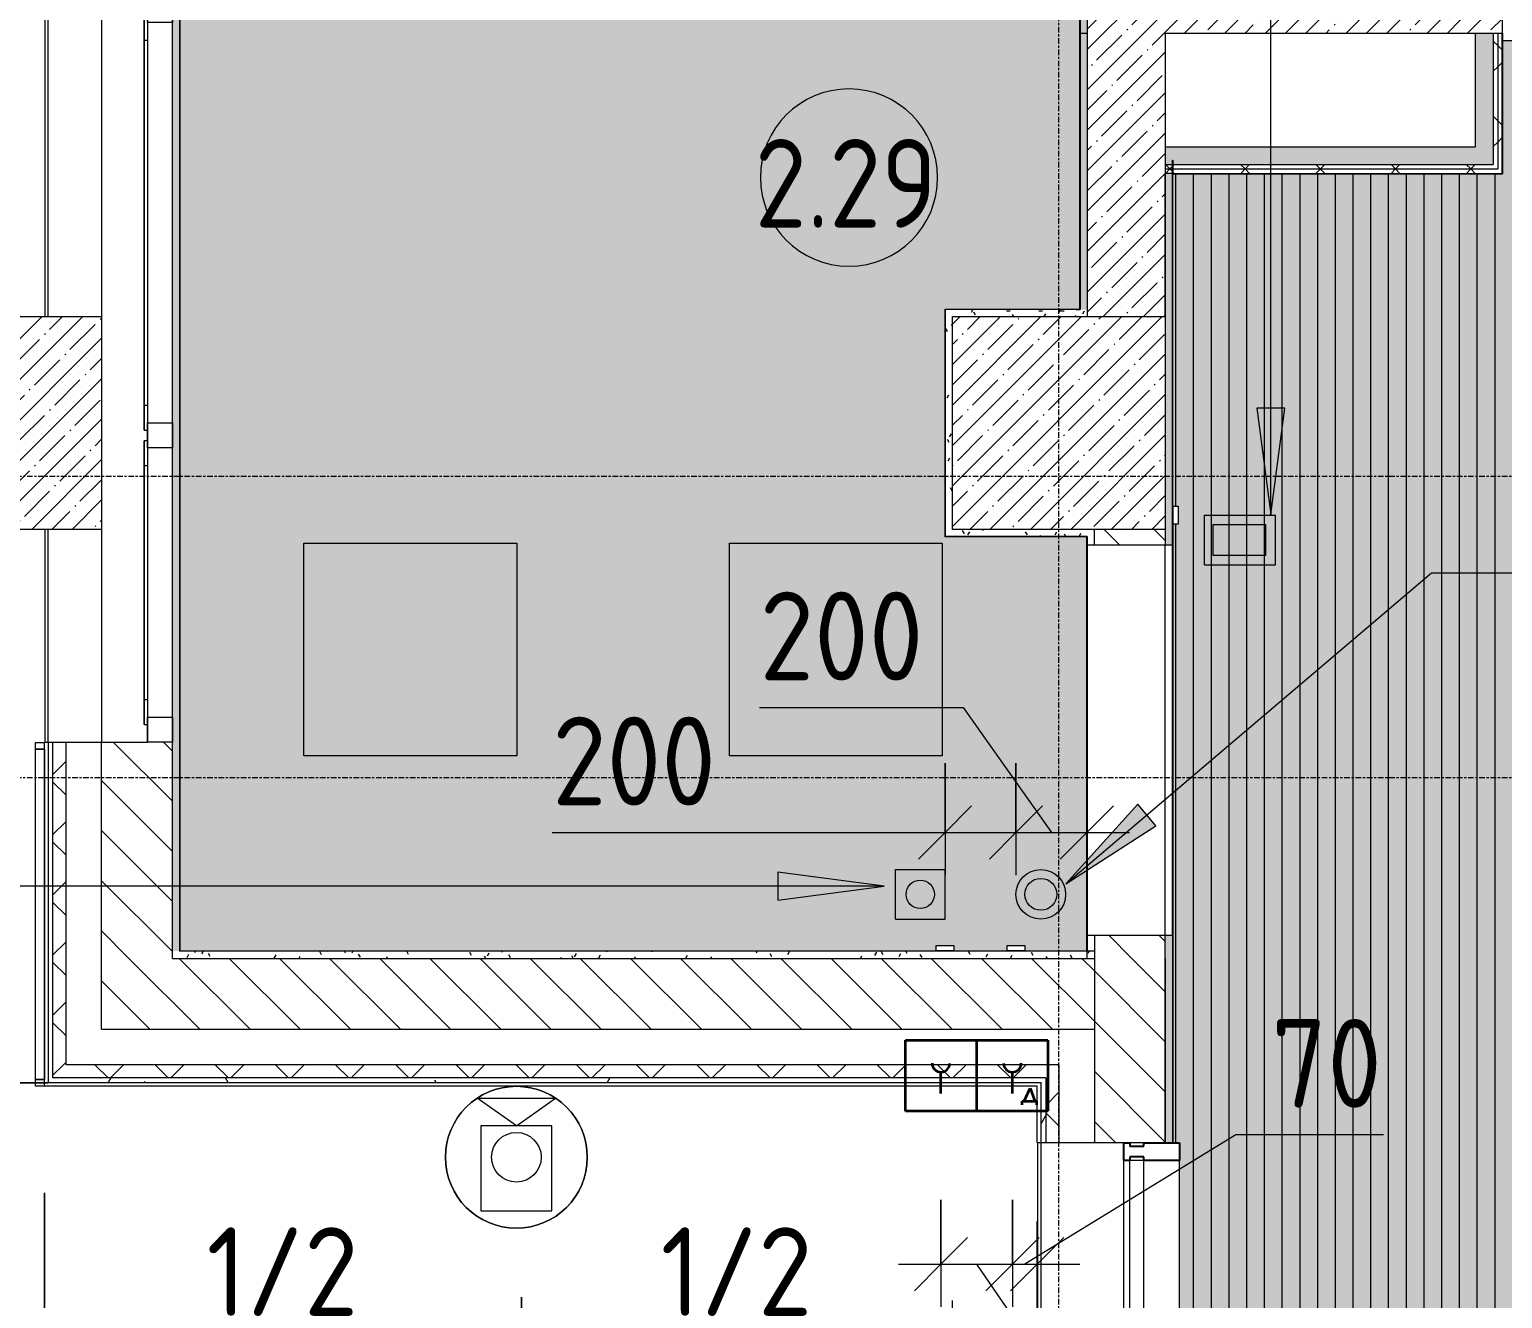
# Model space of a CAD drawing. Header units: millimetres. Extents: x -3917 to 185442, y -8553 to 29000.
# Drawn here: x 30407 to 34561, y 19830 to 23410 of the extents above; entities that cross this region are included whole.
import ezdxf

# ---------------------------------------------------------------- set-up
doc = ezdxf.new("R2010")
doc.units = ezdxf.units.MM
doc.linetypes.add('Осевая', pattern=[31.75, 6.35, -4.7625, 15.875, -4.7625])
for name, color, linetype, lineweight in [('A-ANNO-DIMS', 7, 'Continuous', 9), ('A-ANNO-DIMS-100', 7, 'Continuous', 9), ('A-AREA-IDEN', 7, 'Continuous', 9), ('A-CLNG-PATT', 7, 'Continuous', 9), ('A-DETL-2', 7, 'Continuous', 35), ('A-GLAZ', 7, 'Continuous', 9), ('A-GLAZ-1', 7, 'Continuous', 13), ('A-GLAZ-CWMG', 7, 'Continuous', 9), ('A-GLAZ-CWMG-1', 7, 'Continuous', 25), ('A-WALL', 7, 'Continuous', 9), ('I-WALL', 7, 'Continuous', 9), ('S-COLS', 7, 'Continuous', 9), ('Оси-2', 7, 'Осевая', 9)]:
    doc.layers.add(name, color=color, linetype=linetype, lineweight=lineweight)
for name, color, linetype, lineweight, true_color in [('A-ANNO-NOTE', 1, 'Continuous', 9, 0xff0000), ('A-CLNG-1', 7, 'Continuous', 9, 0xeaeaea), ('A-WALL-1', 7, 'Continuous', 9, 0x3c3c3c), ('A-WALL-FNSH-1', 7, 'Continuous', 9, 0x3c3c3c), ('E-LITE-EQPM-1', 7, 'Continuous', 9, 0xff8080), ('G-ANNO-TEXT-1', 7, 'Continuous', 9, 0x3c3c3c), ('I-WALL-1', 7, 'Continuous', 9, 0x535353), ('Q-SPCQ-1', 7, 'Continuous', 9, 0x008040), ('S-COLS-1', 9, 'Continuous', 9, 0x808080), ('S-COLS-2', 7, 'Continuous', 9, 0x3c3c3c)]:
    doc.layers.add(name, color=color, linetype=linetype, lineweight=lineweight, true_color=true_color)
doc.layers.add('A-CLNG-PATT-1', color=7, linetype='Continuous', lineweight=9, transparency=1)
doc.styles.add('GOST Common', font='GOST_Common.ttf', dxfattribs={"width": 0.9, "height": 250})
doc.styles.add('ISOCPEUR', font='isocpeur.ttf', dxfattribs={"width": 0.9, "height": 250})
doc.styles.add('ISOCPEUR_1', font='isocpeur.ttf', dxfattribs={"width": 0.9, "height": 200})
doc.dimstyles.new('ISO-2_0_0_9К_Средний_округл2', dxfattribs={"dimscale": 304.8, "dimtxt": 199.196235, "dimasz": 0.492126, "dimexe": 0.393701, "dimexo": 0, "dimgap": 0, "dimtad": 1, "dimdec": 0, "dimrnd": 10, "dimzin": 0, "dimdsep": 46, "dimtxsty": 'ISOCPEUR_1', "dimblk1": 'OBLIQUE', "dimblk2": 'OBLIQUE', "dimsah": 1, "dimcen": 0.09, "dimdle": 0.393701, "dimazin": 0, "dimtfac": 1, "dimtdec": 4, "dimtix": 1, "dimtmove": 1, "dimatfit": 3, "dimfxl": 1, "dimtvp": 1, "dimtolj": 1, "dimtzin": 0, "dimarcsym": 2})
doc.dimstyles.new('ISO-2_5_0_9К_БОЛЬШОЙ', dxfattribs={"dimscale": 304.8, "dimtxt": 248.995294, "dimasz": 0.492126, "dimexe": 0.393701, "dimexo": 0.984252, "dimgap": 0, "dimtad": 1, "dimdec": 0, "dimrnd": 10, "dimzin": 0, "dimdsep": 46, "dimtxsty": 'ISOCPEUR', "dimblk1": 'OBLIQUE', "dimblk2": 'OBLIQUE', "dimsah": 1, "dimcen": 0.09, "dimdle": 0.393701, "dimazin": 0, "dimtfac": 1, "dimtdec": 4, "dimtix": 1, "dimtmove": 0, "dimatfit": 3, "dimfxl": 1, "dimtvp": 1, "dimtolj": 1, "dimtzin": 0, "dimarcsym": 2})
doc.dimstyles.new('ISO-2_5_0_9К_БОЛЬШОЙ_1', dxfattribs={"dimscale": 304.8, "dimtxt": 248.995294, "dimasz": 0.492126, "dimexe": 0.393701, "dimexo": 0.984252, "dimgap": 0, "dimtad": 1, "dimdec": 0, "dimrnd": 10, "dimzin": 0, "dimdsep": 46, "dimtxsty": 'ISOCPEUR', "dimblk1": 'OBLIQUE', "dimblk2": 'OBLIQUE', "dimsah": 1, "dimcen": 0.09, "dimdle": 0.393701, "dimazin": 0, "dimtfac": 1, "dimtdec": 4, "dimtix": 1, "dimtmove": 1, "dimatfit": 3, "dimfxl": 1, "dimtvp": 1, "dimtolj": 1, "dimtzin": 0, "dimarcsym": 2})
pattern_1 = [(135, (0, 0), (-70.71068, -70.71068), [])]
pattern_2 = [(45, (0, 0), (-57.02463, 57.02463), []), (45, (57.025, 0), (-57.02463, 57.02463), [100.806, -20.161, 3.353, -16.808])]
pattern_3 = [(0, (0, 0), (121.92, 30.48), [10.058, -81.382, 10.058, -81.382, -487.68]), (0, (0, 0), (121.92, 30.48), [-182.88, 10.058, -172.822, 10.058, -81.382, -213.36]), (0, (0, 0), (121.92, 30.48), [-457.2, 10.058, -50.902, 10.058, -142.342]), (120, (45.72, 15.24), (-87.356454, 90.345817), [10.058, -81.382, 10.058, -81.382, -487.68]), (120, (45.72, 15.24), (-87.356454, 90.345817), [-182.88, 10.058, -172.822, 10.058, -81.382, -213.36]), (120, (45.72, 15.24), (-87.356454, 90.345817), [-457.2, 10.058, -50.902, 10.058, -142.342]), (240, (60.96, 76.2), (-34.563546, -120.825817), [10.058, -81.382, 10.058, -81.382, -487.68]), (240, (60.96, 76.2), (-34.563546, -120.825817), [-182.88, 10.058, -172.822, 10.058, -81.382, -213.36]), (240, (60.96, 76.2), (-34.563546, -120.825817), [-457.2, 10.058, -50.902, 10.058, -142.342])]
pattern_4 = [(0, (0, 0), (406.4, 101.6), [33.528, -271.272, 33.528, -271.272, -1625.6]), (0, (0, 0), (406.4, 101.6), [-609.6, 33.528, -576.072, 33.528, -271.272, -711.2]), (0, (0, 0), (406.4, 101.6), [-1524, 33.528, -169.672, 33.528, -474.472]), (120, (152.4, 50.8), (-291.18818, 301.15272), [33.528, -271.272, 33.528, -271.272, -1625.6]), (120, (152.4, 50.8), (-291.18818, 301.15272), [-609.6, 33.528, -576.072, 33.528, -271.272, -711.2]), (120, (152.4, 50.8), (-291.18818, 301.15272), [-1524, 33.528, -169.672, 33.528, -474.472]), (240, (203.2, 254), (-115.21182, -402.75272), [33.528, -271.272, 33.528, -271.272, -1625.6]), (240, (203.2, 254), (-115.21182, -402.75272), [-609.6, 33.528, -576.072, 33.528, -271.272, -711.2]), (240, (203.2, 254), (-115.21182, -402.75272), [-1524, 33.528, -169.672, 33.528, -474.472])]
pattern_5 = [(135, (0, 0), (-84.8528, -84.8528), []), (225, (0, 0), (84.8528, -84.8528), [])]
pattern_6 = [(45, (0, 0), (-106.066, 106.066), []), (135, (0, 0), (-106.066, -106.066), [])]

# ---------------------------------------------------------------- blocks, each defined once
blk = doc.blocks.new('120_Окно_СКБ_2Ст - 120_Окно_СКБ_2Ст 2100х1800 _мал створка справа_-24235684-Сводный план потолков 2 этажа в осях 1-12')
at = {"layer": 'A-GLAZ'}
for p, q in [((1050, 100), (-1050, 100)), ((-1050, 30), (1050, 30))]:
    blk.add_line(p, q, dxfattribs=at)
at = {"layer": 'A-GLAZ-1'}
for p, q in [((-1050, 30), (-1050, 100)), ((-1050, 100), (-980, 100)), ((-980, 100), (-980, 30)), ((150, 30), (150, 100)), ((150, 100), (220, 100)), ((220, 100), (220, 30)), ((980, 30), (980, 100)), ((980, 100), (1050, 100)), ((1050, 100), (1050, 30)), ((-980, 30), (-1050, 30)), ((-1000, 30), (-1000, 20)), ((-1000, 20), (170, 20)), ((170, 20), (-1000, 20)), ((-930, 20), (-930, 30)), ((100, 20), (100, 30)), ((220, 30), (150, 30)), ((170, 20), (170, 30)), ((200, 30), (200, 20)), ((200, 20), (1000, 20)), ((1000, 20), (200, 20)), ((270, 20), (270, 30)), ((930, 20), (930, 30)), ((1050, 30), (980, 30)), ((1000, 20), (1000, 30))]:
    blk.add_line(p, q, dxfattribs=at)
blk = doc.blocks.new('BSC_Колонна _Прямоугольная - 600х600-V35-Сводный план потолков 2 этажа в осях 1-12')
at = {"layer": 'S-COLS-1'}
h = blk.add_hatch(dxfattribs=at)
h.set_pattern_fill('FP_44', color=256, style=0, pattern_type=2)
h.set_pattern_definition([(45, (-33310, -22300), (-57.02463, 57.02463), []), (45, (-33252.975, -22300), (-57.02463, 57.02463), [100.806, -20.161, 3.353, -16.808])])
h.paths.add_polyline_path([(-300, -300), (300, -300), (300, 300), (-300, 300)])
at = {"layer": 'S-COLS-2'}
for p, q in [((-300, 300), (300, 300)), ((-300, -300), (-300, 300)), ((300, 300), (300, -300)), ((300, -300), (-300, -300))]:
    blk.add_line(p, q, dxfattribs=at)
blk = doc.blocks.new('Видеокамера - Желтый-33019066-Сводный план потолков 2 этажа в осях 1-12')
at = {"layer": 'Q-SPCQ-1'}
for p, q in [((89, 100), (-151, 100)), ((-151, 100), (-151, -100)), ((89, 0), (166.6, 110.7)), ((89, -100), (89, 100)), ((166.6, 110.7), (166.6, -110.7)), ((89, 0), (166.6, -110.7)), ((-151, -100), (89, -100))]:
    blk.add_line(p, q, dxfattribs=at)
for radius in [200, 70]:
    blk.add_circle((0, 0), radius, dxfattribs=at)
for start, end in [(0, 180), (180, 360)]:
    blk.add_arc((0, 0), 200, start, end, dxfattribs=at)
blk = doc.blocks.new('_Считыватель карт - Тип 1-29705581-Сводный план потолков 2 этажа в осях 1-12')
at = {"layer": 'Q-SPCQ-1'}
for p, q in [((100, -15.5), (100, -0.5)), ((100, -0.5), (150, -0.5)), ((150, -15.5), (100, -15.5)), ((150, -0.5), (150, -15.5)), ((-15, -90), (125, -90)), ((-15, -90), (-15, -290)), ((97.6, -113.4), (12.6, -113.4)), ((12.6, -113.4), (12.6, -263.4)), ((97.6, -263.4), (97.6, -113.4)), ((125, -90), (125, -290)), ((-15, -290), (125, -290)), ((12.6, -263.4), (97.6, -263.4))]:
    blk.add_line(p, q, dxfattribs=at)
blk = doc.blocks.new('Кнопка аварийной разблокировки двери - Тип 1-29506767-Сводный план потолков 2 этажа в осях 1-12')
at = {"layer": 'Q-SPCQ-1'}
for p, q in [((-15, 230), (125, 230)), ((-15, 90), (-15, 230)), ((125, 90), (125, 230)), ((-15, 90), (125, 90)), ((100, 15.5), (150, 15.5)), ((100, 0.5), (100, 15.5)), ((150, 0.5), (100, 0.5)), ((150, 15.5), (150, 0.5))]:
    blk.add_line(p, q, dxfattribs=at)
blk.add_circle((55, 160), 40, dxfattribs=at)
blk = doc.blocks.new('Кнопка выхода - Кнопка выхода-29705805-Сводный план потолков 2 этажа в осях 1-12')
at = {"layer": 'Q-SPCQ-1'}
for p, q in [((100, 15.5), (150, 15.5)), ((100, 0.5), (100, 15.5)), ((150, 0.5), (100, 0.5)), ((150, 15.5), (150, 0.5))]:
    blk.add_line(p, q, dxfattribs=at)
for radius in [70, 45]:
    blk.add_circle((195, 160), radius, dxfattribs=at)
blk = doc.blocks.new('Прямоугольный импост - Импост структурный с накладкой - 160мм Темный-32479175-Сводный план потолков 2 этажа в осях 1-12')
at = {"layer": 'A-GLAZ-CWMG-1'}
for p, q in [((0, 140), (-50, 140)), ((-50, 140), (-50, 40)), ((0, 40), (0, 140)), ((-50, 40), (-40, 40)), ((-40, 0), (-50, 0)), ((-50, 0), (-50, -17)), ((-40, 40), (-40, 0)), ((-10, 0), (-10, 40)), ((-10, 40), (0, 40)), ((0, 0), (-10, 0)), ((0, -17), (0, 0)), ((-50, -17), (0, -17))]:
    blk.add_line(p, q, dxfattribs=at)
blk = doc.blocks.new('Прямоугольный импост - Импост структурный с накладкой - 160мм Темный-32481802-Сводный план потолков 2 этажа в осях 1-12')
at = {"layer": 'A-GLAZ-CWMG'}
for p, q in [((31350, 13897), (32650, 13897)), ((31350, 13880), (31350, 13840)), ((31350, 13880), (32650, 13880)), ((32650, 13840), (32650, 13880)), ((31350, 13840), (32650, 13840)), ((31350, 13740), (32650, 13740))]:
    blk.add_line(p, q, dxfattribs=at)
blk = doc.blocks.new('Downlight - Strip - Лента_подстветка _в вестибюль l_970_-33406869-Сводный план потолков 2 этажа в осях 1-12')
at = {"layer": 'E-LITE-EQPM-1'}
for p, q in [((-485, -231.3), (-485, -205.9)), ((-485, -205.9), (-465.9, -205.9)), ((-465.9, -231.3), (-465.9, -205.9)), ((-465.9, -205.9), (466, -205.9)), ((-465.9, -205.9), (-465.9, -231.3)), ((-465.9, -231.3), (-465.9, -205.9)), ((-465.9, -205.9), (-465.9, -231.3)), ((-465.9, -205.9), (466, -205.9)), ((-465.9, -205.9), (466, -205.9)), ((466, -205.9), (466, -231.3)), ((466, -231.3), (466, -205.9)), ((466, -205.9), (485, -205.9)), ((466, -231.3), (466, -205.9)), ((466, -205.9), (466, -231.3)), ((485, -205.9), (485, -231.3)), ((466, -231.3), (-465.9, -231.3))]:
    blk.add_line(p, q, dxfattribs=at)
blk = doc.blocks.new('BSC_Колонна _Прямоугольная - 600х600-V84-Сводный план потолков 2 этажа в осях 1-12')
at = {"layer": 'S-COLS-1'}
h = blk.add_hatch(dxfattribs=at)
h.set_pattern_fill('FP_95', color=256, style=0, pattern_type=2)
h.set_pattern_definition([(45, (-30310, -22300), (-57.02463, 57.02463), []), (45, (-30252.975, -22300), (-57.02463, 57.02463), [100.806, -20.161, 3.353, -16.808])])
h.paths.add_polyline_path([(-300, -300), (300, -300), (300, 300), (-300, 300)])
at = {"layer": 'S-COLS-2'}
for p, q in [((-300, 300), (300, 300)), ((-300, -300), (-300, 300)), ((300, 300), (300, -300)), ((300, -300), (-300, -300))]:
    blk.add_line(p, q, dxfattribs=at)
blk = doc.blocks.new('DIMBLOCK30-Сводный план потолков 2 этажа в осях 1-12')
at = {"layer": 'A-ANNO-DIMS-100'}
for p, q in [((30449, 20129), (30449, 19584.7)), ((30449, 19704.7), (30449, 20129)), ((31794.5, 19833.9), (31794.5, 19584.7)), ((31794.5, 19704.7), (31794.5, 19833.9)), ((30329, 19704.7), (31794.5, 19704.7))]:
    blk.add_line(p, q, dxfattribs=at)
at = {"layer": 'A-ANNO-DIMS-100', "lineweight": 20}
for p, q in [((30449, 19704.7), (30524, 19779.7)), ((31794.5, 19704.7), (31869.5, 19779.7)), ((30449, 19704.7), (30374, 19629.7)), ((31794.5, 19704.7), (31719.5, 19629.7))]:
    blk.add_line(p, q, dxfattribs=at)
at = {"layer": 'A-ANNO-DIMS-100', "color": 0, "insert": (30906.3, 20031.3), "char_height": 250, "width": 517.144, "attachment_point": 1, "line_spacing_factor": 1.149209, "style": 'ISOCPEUR'}
blk.add_mtext('1/2', dxfattribs=at)
blk = doc.blocks.new('_Oblique')
at = {"color": 0, "linetype": 'ByBlock', "lineweight": -2}
blk.add_line((-0.5, -0.5), (0.5, 0.5), dxfattribs=at)
blk = doc.blocks.new('DIMBLOCK31-Сводный план потолков 2 этажа в осях 1-12')
at = {"layer": 'A-ANNO-DIMS-100'}
for p, q in [((31794.5, 19833.9), (31794.5, 19584.7)), ((31794.5, 19704.7), (31794.5, 19833.9)), ((33010, 18750), (33010, 19824.7)), ((31794.5, 19704.7), (33130, 19704.7)), ((33010, 19704.7), (33010, 18750))]:
    blk.add_line(p, q, dxfattribs=at)
at = {"layer": 'A-ANNO-DIMS-100', "lineweight": 20}
for p, q in [((31794.5, 19704.7), (31869.5, 19779.7)), ((33010, 19704.7), (33085, 19779.7)), ((31794.5, 19704.7), (31719.5, 19629.7)), ((33010, 19704.7), (32935, 19629.7))]:
    blk.add_line(p, q, dxfattribs=at)
at = {"layer": 'A-ANNO-DIMS-100', "color": 0, "insert": (32186.8, 20031.3), "char_height": 250, "width": 517.144, "attachment_point": 1, "line_spacing_factor": 1.149209, "style": 'ISOCPEUR'}
blk.add_mtext('1/2', dxfattribs=at)
blk = doc.blocks.new('Марка_Помещения - Номер-25198446-Сводный план потолков 2 этажа в осях 1-12')
at = {"layer": 'A-AREA-IDEN'}
for start, end in [(360, 180), (180, 360)]:
    blk.add_arc((0, 0), 2.5, start, end, dxfattribs=at)
blk = doc.blocks.new('DIMBLOCK32-Сводный план потолков 2 этажа в осях 1-12')
at = {"layer": 'A-ANNO-DIMS-100'}
for p, q in [((32989, 21340.5), (32989, 21024.8)), ((32989, 21144.8), (32989, 21340.5)), ((33189, 21340.5), (33189, 21024.8)), ((33189, 21144.8), (33189, 21340.5)), ((31880.8, 21144.8), (32454.9, 21144.8)), ((32454.9, 21144.8), (33089, 21144.8)), ((32869, 21144.8), (33189, 21144.8))]:
    blk.add_line(p, q, dxfattribs=at)
at = {"layer": 'A-ANNO-DIMS-100', "lineweight": 20}
for p, q in [((32989, 21144.8), (33064, 21219.8)), ((33189, 21144.8), (33264, 21219.8)), ((32989, 21144.8), (32914, 21069.8)), ((33189, 21144.8), (33114, 21069.8))]:
    blk.add_line(p, q, dxfattribs=at)
at = {"layer": 'A-ANNO-DIMS-100', "color": 0, "insert": (31880.8, 21471.4), "char_height": 250, "width": 568.858, "attachment_point": 1, "line_spacing_factor": 1.149209, "style": 'ISOCPEUR'}
blk.add_mtext('200', dxfattribs=at)
blk = doc.blocks.new('DIMBLOCK33-Сводный план потолков 2 этажа в осях 1-12')
at = {"layer": 'A-ANNO-DIMS-100'}
for p, q in [((32466, 21497.4), (33040, 21497.4)), ((33040, 21497.4), (33289, 21144.8)), ((33189, 21340.5), (33189, 21024.8)), ((33189, 21144.8), (33189, 21340.5)), ((33389, 20950.8), (33389, 21264.8)), ((33189, 21144.8), (33509, 21144.8)), ((33389, 21144.8), (33389, 20950.8))]:
    blk.add_line(p, q, dxfattribs=at)
at = {"layer": 'A-ANNO-DIMS-100', "lineweight": 20}
for p, q in [((33189, 21144.8), (33264, 21219.8)), ((33389, 21144.8), (33464, 21219.8)), ((33189, 21144.8), (33114, 21069.8)), ((33389, 21144.8), (33314, 21069.8))]:
    blk.add_line(p, q, dxfattribs=at)
at = {"layer": 'A-ANNO-DIMS-100', "color": 0, "insert": (32466, 21824), "char_height": 250, "width": 568.858, "attachment_point": 1, "line_spacing_factor": 1.149209, "style": 'ISOCPEUR'}
blk.add_mtext('200', dxfattribs=at)
blk = doc.blocks.new('DIMBLOCK67-Сводный план потолков 2 этажа в осях 1-12')
at = {"layer": 'A-ANNO-DIMS-100'}
for p, q in [((32977.4, 20109), (32977.4, 19807.5)), ((32977.4, 19927.5), (32977.4, 20109)), ((33179, 20109), (33179, 19807.5)), ((33179, 19927.5), (33179, 20109)), ((32857.4, 19927.5), (33179, 19927.5)), ((33704, 19018.6), (33078.2, 19927.5)), ((34278.1, 19018.6), (33704, 19018.6))]:
    blk.add_line(p, q, dxfattribs=at)
at = {"layer": 'A-ANNO-DIMS-100', "lineweight": 20}
for p, q in [((32977.4, 19927.5), (33052.4, 20002.5)), ((33179, 19927.5), (33254, 20002.5)), ((32977.4, 19927.5), (32902.4, 19852.5)), ((33179, 19927.5), (33104, 19852.5))]:
    blk.add_line(p, q, dxfattribs=at)
at = {"layer": 'A-ANNO-DIMS-100', "color": 0, "insert": (33804, 19345.2), "char_height": 250, "width": 568.858, "attachment_point": 1, "line_spacing_factor": 1.149209, "style": 'ISOCPEUR'}
blk.add_mtext('200', dxfattribs=at)
blk = doc.blocks.new('DIMBLOCK68-Сводный план потолков 2 этажа в осях 1-12')
at = {"layer": 'A-ANNO-DIMS-100'}
for p, q in [((33809.3, 20292.3), (33214, 19927.5)), ((34225.3, 20292.3), (33809.3, 20292.3)), ((33179, 20109), (33179, 19807.5)), ((33179, 19927.5), (33179, 20109)), ((33249, 19733.6), (33249, 20047.5)), ((33179, 19927.5), (33369, 19927.5)), ((33249, 19927.5), (33249, 19733.6))]:
    blk.add_line(p, q, dxfattribs=at)
at = {"layer": 'A-ANNO-DIMS-100', "lineweight": 20}
for p, q in [((33179, 19927.5), (33254, 20002.5)), ((33249, 19927.5), (33324, 20002.5)), ((33179, 19927.5), (33104, 19852.5)), ((33249, 19927.5), (33174, 19852.5))]:
    blk.add_line(p, q, dxfattribs=at)
at = {"layer": 'A-ANNO-DIMS-100', "color": 0, "insert": (33909.3, 20618.9), "char_height": 250, "width": 379.239, "attachment_point": 1, "line_spacing_factor": 1.149209, "style": 'ISOCPEUR'}
blk.add_mtext('70', dxfattribs=at)
blk = doc.blocks.new('DIMBLOCK77-Сводный план потолков 2 этажа в осях 1-12')
at = {"layer": 'A-ANNO-DIMS-100'}
for p, q in [((29516.3, 20959), (29516.3, 20319)), ((29990, 20839), (29396.3, 20839)), ((29516.3, 20839), (29990, 20839)), ((29516.3, 20355.3), (29516.3, 20639)), ((30460, 20439), (29396.3, 20439)), ((29516.3, 20439), (30460, 20439)), ((29516.3, 19856.9), (29516.3, 20355.3))]:
    blk.add_line(p, q, dxfattribs=at)
at = {"layer": 'A-ANNO-DIMS-100', "lineweight": 20}
for p, q in [((29516.3, 20839), (29441.3, 20914)), ((29516.3, 20839), (29591.3, 20764)), ((29516.3, 20439), (29441.3, 20514)), ((29516.3, 20439), (29591.3, 20364))]:
    blk.add_line(p, q, dxfattribs=at)
at = {"layer": 'A-ANNO-DIMS-100', "color": 0, "insert": (29255.1, 19856.9), "char_height": 200, "width": 478.071, "attachment_point": 1, "rotation": 90, "line_spacing_factor": 1.149209, "style": 'ISOCPEUR_1'}
blk.add_mtext('400', dxfattribs=at)

msp = doc.modelspace()

# ---------------------------------------------------------------- hatches: boundary and pattern name
at = {"layer": 'A-CLNG-PATT'}
h = msp.add_hatch(dxfattribs=at)
h.set_pattern_fill('FP_87', color=256, style=0, pattern_type=2)
h.set_pattern_definition([(90, (35940, 19289.5), (50, -3e-15), [])])
h.paths.add_polyline_path([(38249, 15200), (38249, 23004), (37640, 23004), (37640, 23379), (34561, 23379), (34561, 23003), (33631, 23003), (33631, 22065), (33646, 22065), (33646, 22015), (33631, 22015), (33631, 20270), (33650, 20270), (33650, 18870), (33631, 18870), (33631, 17871), (34231, 17871), (34231, 15200), (36134.3, 15200)])
at = {"layer": 'A-CLNG-PATT-1'}
for points in [[(33078, 20811), (33164, 20811), (33164, 20826), (33214, 20826), (33214, 20811), (33389, 20811), (33389, 21979), (32989, 21979), (32989, 22621), (33369, 22621), (33369, 26479), (32989, 26479), (32989, 26859), (30831, 26859), (30831, 20811), (32964, 20811), (32964, 20826), (33014, 20826), (33014, 20811)], [(38249, 15200), (38249, 22999.5), (37640, 22999.5), (37640, 23379), (34561, 23379), (34560, 23004), (33631, 23003.4), (33631, 22065), (33646, 22065), (33646, 22015), (33631, 22015), (33631, 20270), (33650, 20270), (33650, 18870), (33631, 18870), (33631, 17871), (34231, 17871), (34231, 15200), (36134.3, 15200)]]:
    msp.add_hatch(color=256, dxfattribs=at).paths.add_polyline_path(points)
at = {"layer": 'G-ANNO-TEXT-1'}
for points in [[(33907.9, 22042.1), (33947.4, 22342.1), (33868.4, 22342.1)], [(33329.2, 20999.9), (33583.3, 21164.2), (33532.2, 21224.4)], [(32817, 20993.4), (32517, 21032.9), (32517, 20953.9)]]:
    msp.add_hatch(color=256, dxfattribs=at).paths.add_polyline_path(points)
at = {"layer": 'I-WALL'}
h = msp.add_hatch(dxfattribs=at)
h.set_pattern_fill('FP_11', color=256, style=0, pattern_type=2)
h.set_pattern_definition(pattern_1)
h.paths.add_polyline_path([(30632.9, 20790), (30810, 20790), (30810, 21400), (30610, 21400), (30610, 20790)])
h.paths.add_polyline_path([(30610, 23500), (30810, 23500), (30810, 26880), (30610, 26880), (30610, 24494.7)])
h = msp.add_hatch(dxfattribs=at)
h.set_pattern_fill('FP_79', color=256, style=0, pattern_type=2)
h.set_pattern_definition(pattern_3)
h.paths.add_polyline_path([(30810, 20810), (30830, 20811), (30830, 26880), (30810, 26880), (30810, 20887.8)])
h = msp.add_hatch(dxfattribs=at)
h.set_pattern_fill('FP_82', color=256, style=0, pattern_type=2)
h.set_pattern_definition(pattern_5)
h.paths.add_polyline_path([(30473, 20490), (30510, 20490), (30510, 21400), (30473, 21400), (30473, 20590)])
h.paths.add_polyline_path([(30473, 23500), (30510, 23500), (30510, 26401), (30473, 26401), (30473, 24494.7)])
h = msp.add_hatch(dxfattribs=at)
h.set_pattern_fill('FP_81', color=256, style=0, pattern_type=2)
h.set_pattern_definition(pattern_4)
h.paths.add_polyline_path([(30473, 20453), (30473, 21400), (30460, 21400), (30460, 20453)])
h.paths.add_polyline_path([(30473, 23500), (30473, 26364), (30460, 26364), (30460, 23500)])
h = msp.add_hatch(dxfattribs=at)
h.set_pattern_fill('FP_79', color=256, style=0, pattern_type=2)
h.set_pattern_definition(pattern_3)
h.paths.add_polyline_path([(33390, 22620), (33390, 25600), (33370, 25600), (33370, 22620)])
h = msp.add_hatch(dxfattribs=at)
h.set_pattern_fill('FP_13', color=256, style=0, pattern_type=2)
h.set_pattern_definition(pattern_2)
h.paths.add_polyline_path([(33390, 22600), (33610, 22600), (33610, 25600), (33390, 25600), (33390, 22620)])
h = msp.add_hatch(dxfattribs=at)
h.set_pattern_fill('FP_13', color=256, style=0, pattern_type=2)
h.set_pattern_definition(pattern_2)
h.paths.add_polyline_path([(38277.7, 23400), (38277.7, 23620), (37660, 23620), (37660, 23400), (37968.1, 23400)])
h.paths.add_polyline_path([(34560, 23400), (34560, 23620), (33610, 23620), (33610, 23400), (33689.3, 23400)])
for points in [[(34535, 23079), (34535, 23400), (34485, 23400), (34485, 23079)], [(34535, 23029), (34535, 23079), (33610, 23079), (33610, 23029), (33689.3, 23029)]]:
    msp.add_hatch(color=256, dxfattribs=at).paths.add_polyline_path(points)
h = msp.add_hatch(dxfattribs=at)
h.set_pattern_fill('FP_80', color=256, style=0, pattern_type=2)
h.set_pattern_definition(pattern_6)
h.paths.add_polyline_path([(34535, 23029), (34547.5, 23029), (34547.5, 23400), (34535, 23400), (34535, 23079)])
h = msp.add_hatch(dxfattribs=at)
h.set_pattern_fill('FP_80', color=256, style=0, pattern_type=2)
h.set_pattern_definition(pattern_6)
h.paths.add_polyline_path([(34560, 23016.5), (34560, 23400), (34547.5, 23400), (34547.5, 23016.5)])
h = msp.add_hatch(dxfattribs=at)
h.set_pattern_fill('FP_80', color=256, style=0, pattern_type=2)
h.set_pattern_definition(pattern_6)
h.paths.add_polyline_path([(34547.5, 23016.5), (34547.5, 23029), (33610, 23029), (33610, 23016.5), (33689.3, 23016.5)])
h = msp.add_hatch(dxfattribs=at)
h.set_pattern_fill('FP_80', color=256, style=0, pattern_type=2)
h.set_pattern_definition(pattern_6)
h.paths.add_polyline_path([(34560, 23004), (34560, 23016.5), (33610, 23016.5), (33610, 23004), (33689.3, 23004)])
h = msp.add_hatch(dxfattribs=at)
h.set_pattern_fill('FP_79', color=256, style=0, pattern_type=2)
h.set_pattern_definition(pattern_3)
h.paths.add_polyline_path([(33630, 17850), (33630, 18870), (33610, 18870), (33610, 17850)])
h.paths.add_polyline_path([(33630, 20270), (33630, 20855), (33610, 20855), (33610, 20270)])
h.paths.add_polyline_path([(33610, 21955), (33630, 21955), (33630, 23004), (33610, 23004), (33610, 22000)])
h = msp.add_hatch(dxfattribs=at)
h.set_pattern_fill('FP_79', color=256, style=0, pattern_type=2)
h.set_pattern_definition(pattern_3)
h.paths.add_polyline_path([(32990, 22000), (33010, 22000), (33010, 22620), (32990, 22620), (32990, 22600)])
h = msp.add_hatch(dxfattribs=at)
h.set_pattern_fill('FP_79', color=256, style=0, pattern_type=2)
h.set_pattern_definition(pattern_3)
h.paths.add_polyline_path([(33390, 22600), (33390, 22620), (33010, 22620), (33010, 22600)])
h = msp.add_hatch(dxfattribs=at)
h.set_pattern_fill('FP_79', color=256, style=0, pattern_type=2)
h.set_pattern_definition(pattern_3)
h.paths.add_polyline_path([(33390, 21980), (33390, 22000), (32990, 22000), (32990, 21980), (33010, 21980)])
h = msp.add_hatch(dxfattribs=at)
h.set_pattern_fill('FP_79', color=256, style=0, pattern_type=2)
h.set_pattern_definition(pattern_3)
h.paths.add_polyline_path([(33390, 20790), (33410, 20790), (33410, 20855), (33390, 20855)])
h.paths.add_polyline_path([(33390, 21955), (33410, 21955), (33410, 22000), (33390, 22000), (33390, 21979)])
h = msp.add_hatch(dxfattribs=at)
h.set_pattern_fill('FP_11', color=256, style=0, pattern_type=2)
h.set_pattern_definition(pattern_1)
h.paths.add_polyline_path([(33610, 20790), (33610, 20855), (33410, 20855), (33410, 20790)])
h.paths.add_polyline_path([(33410, 21955), (33610, 21955), (33610, 22000), (33410, 22000)])
h = msp.add_hatch(dxfattribs=at)
h.set_pattern_fill('FP_11', color=256, style=0, pattern_type=2)
h.set_pattern_definition(pattern_1)
h.paths.add_polyline_path([(33410, 20590), (33410, 20790), (30610, 20790), (30610, 20590), (33383.6, 20590)])
h = msp.add_hatch(dxfattribs=at)
h.set_pattern_fill('FP_79', color=256, style=0, pattern_type=2)
h.set_pattern_definition(pattern_3)
h.paths.add_polyline_path([(33410, 20790), (33410, 20810), (30810, 20810), (30810, 20790), (33383.6, 20790)])
h = msp.add_hatch(dxfattribs=at)
h.set_pattern_fill('FP_11', color=256, style=0, pattern_type=2)
h.set_pattern_definition(pattern_1)
h.paths.add_polyline_path([(33410, 18450), (33610, 18450), (33610, 18870), (33410, 18870), (33410, 18470)])
h.paths.add_polyline_path([(33610, 20270), (33610, 20790), (33410, 20790), (33410, 20270)])
h = msp.add_hatch(dxfattribs=at)
h.set_pattern_fill('FP_82', color=256, style=0, pattern_type=2)
h.set_pattern_definition(pattern_5)
h.paths.add_polyline_path([(33273, 20453), (33273, 20490), (30473, 20490), (30473, 20453), (33260, 20453)])
h = msp.add_hatch(dxfattribs=at)
h.set_pattern_fill('FP_82', color=256, style=0, pattern_type=2)
h.set_pattern_definition(pattern_5)
h.paths.add_polyline_path([(33273, 18450), (33310, 18450), (33310, 18870), (33273, 18870), (33273, 18470)])
h.paths.add_polyline_path([(33310, 20270), (33310, 20490), (33273, 20490), (33273, 20270)])
h = msp.add_hatch(dxfattribs=at)
h.set_pattern_fill('FP_81', color=256, style=0, pattern_type=2)
h.set_pattern_definition(pattern_4)
h.paths.add_polyline_path([(33078, 20440), (33260, 20440), (33260, 20453), (30460, 20453), (30460, 20440), (32466.7, 20440)])
h = msp.add_hatch(dxfattribs=at)
h.set_pattern_fill('FP_81', color=256, style=0, pattern_type=2)
h.set_pattern_definition(pattern_4)
h.paths.add_polyline_path([(33260, 18470), (33273, 18470), (33273, 18870), (33260, 18870), (33260, 18633.4)])
h.paths.add_polyline_path([(33273, 20270), (33273, 20453), (33260, 20453), (33260, 20270)])

# ---------------------------------------------------------------- linework, layer by layer
at = {"layer": 'A-ANNO-NOTE'}
for p, q in [((31181, 21961), (31781, 21961)), ((31181, 21361), (31181, 21961)), ((31781, 21961), (31781, 21361)), ((32381, 21961), (32981, 21961)), ((32381, 21361), (32381, 21961)), ((32981, 21961), (32981, 21361)), ((31781, 21361), (31181, 21361)), ((32981, 21361), (32381, 21361))]:
    msp.add_line(p, q, dxfattribs=at)
at = {"layer": 'A-CLNG-1'}
for p, q in [((33369, 22621), (33369, 26479)), ((33631, 22065), (33631, 23004)), ((33631, 23003), (34561, 23003)), ((32989, 22621), (33369, 22621)), ((33389, 20811), (33389, 21979)), ((33631, 22015), (33631, 20270)), ((30831, 20811), (32964, 20811)), ((33214, 20811), (33389, 20811))]:
    msp.add_line(p, q, dxfattribs=at)
at = {"layer": 'A-DETL-2'}
for p, q in [((32877.4, 20559), (33077.4, 20559)), ((32877.4, 20359), (32877.4, 20559)), ((33037.4, 20559), (33279, 20559)), ((33077.4, 20559), (33077.4, 20359)), ((33079, 20359), (33079, 20559)), ((33279, 20559), (33279, 20359)), ((32977.4, 20409), (32977.4, 20469)), ((33179, 20409), (33179, 20469)), ((33212.2, 20387.2), (33229.1, 20423.5)), ((33229.1, 20423.5), (33242.2, 20387.2)), ((33077.4, 20359), (32877.4, 20359)), ((33279, 20359), (33079, 20359)), ((33206.4, 20377.2), (33206.4, 20387.2)), ((33206.4, 20387.2), (33247.2, 20387.2)), ((33247.2, 20387.2), (33247.2, 20377.2))]:
    msp.add_line(p, q, dxfattribs=at)
for centre in [(32977.4, 20494), (33179, 20494)]:
    msp.add_arc(centre, 25, 180, 0, dxfattribs=at)
at = {"layer": 'A-WALL'}
for p, q in [((30830, 26860), (30830, 20810)), ((34535, 23400), (34535, 23029)), ((34547.5, 23400), (34547.5, 23016.5)), ((33610, 23029), (34535, 23029)), ((33610, 23016.5), (33610, 22600)), ((33610, 23016.5), (34547.5, 23016.5)), ((33610, 22600), (33610, 23004)), ((33390, 21980), (32990, 21980)), ((33390, 21980), (33390, 21955)), ((33410, 21955), (33410, 22000)), ((30473, 20453), (30473, 21400)), ((30510, 20490), (30510, 21400)), ((30810, 20790), (30810, 21400)), ((33410, 20855), (33410, 20790)), ((33610, 20270), (33610, 20855)), ((30810, 20790), (33410, 20790)), ((33410, 20810), (30830, 20810)), ((33410, 20790), (33410, 20270)), ((33610, 20790), (33610, 20270)), ((33310, 20490), (30510, 20490)), ((33310, 20490), (33310, 20270)), ((30460, 20440), (33260, 20440)), ((33273, 20453), (30473, 20453)), ((33260, 20270), (33260, 20440)), ((33273, 20453), (33273, 20270))]:
    msp.add_line(p, q, dxfattribs=at)
at = {"layer": 'A-WALL-1'}
for p, q in [((33390, 25600), (33390, 22600)), ((34560, 23568), (34560, 23400)), ((33370, 23399), (33370, 23400)), ((33610, 23400), (33610, 23016.5)), ((33610, 23400), (34560, 23400)), ((34485, 23079), (34485, 23400)), ((33610, 23079), (34485, 23079)), ((33631, 23004), (33610, 23004)), ((32990, 21980), (32990, 22620)), ((33359, 22620), (33370, 22620)), ((33610, 22000), (33610, 21955)), ((33630, 21955), (33390, 21955)), ((30460, 21400), (30740, 21400)), ((30610, 20590), (30610, 21400)), ((33390, 20855), (33630, 20855)), ((33630, 20855), (33630, 20270)), ((33390, 20790), (33390, 20810)), ((30610, 20590), (33410, 20590)), ((33630, 20270), (33260, 20270))]:
    msp.add_line(p, q, dxfattribs=at)
at = {"layer": 'A-WALL-FNSH-1'}
for p, q in [((30831, 26859), (30831, 20811)), ((33370, 25600), (33370, 23400)), ((33370, 23400), (33390, 23400)), ((33370, 23399), (33370, 22620)), ((33390, 23399), (33370, 23399)), ((34560, 23004), (34560, 23400)), ((34560, 23400), (34561, 23400)), ((34561, 23400), (34561, 23003)), ((33630, 21955), (33630, 23041.5)), ((33630, 23041.5), (33631, 23041.5)), ((33631, 23041.5), (33631, 23004)), ((33631, 23004), (34560, 23004)), ((32989, 21979), (32989, 22621)), ((33359, 22620), (32990, 22620)), ((33359, 22621), (33359, 22620)), ((33369, 22620), (33369, 22621)), ((33631, 22065), (33631, 22015)), ((33389, 21979), (32989, 21979)), ((33390, 21955), (33389, 21955)), ((33631, 21955), (33630, 21955)), ((30449, 20429), (30449, 21400)), ((30449, 21400), (30460, 21400)), ((30460, 21400), (30460, 20440)), ((33389, 20855), (33390, 20855)), ((33390, 20855), (33390, 20810)), ((33630, 20855), (33631, 20855)), ((32964, 20811), (33214, 20811)), ((33249, 20429), (30449, 20429)), ((33249, 20270), (33249, 20429)), ((33260, 20270), (33249, 20270)), ((33631, 20270), (33630, 20270))]:
    msp.add_line(p, q, dxfattribs=at)
at = {"layer": 'G-ANNO-TEXT-1'}
for p, q in [((33907.9, 22042.1), (33907.9, 24442.8)), ((33947.4, 22342.1), (33868.4, 22342.1)), ((33868.4, 22342.1), (33907.9, 22042.1)), ((33907.9, 22042.1), (33947.4, 22342.1)), ((33329.2, 20999.9), (34360.8, 21877.3)), ((34360.8, 21877.3), (35144.7, 21877.3)), ((33532.2, 21224.4), (33329.2, 20999.9)), ((33583.3, 21164.2), (33532.2, 21224.4)), ((33329.2, 20999.9), (33583.3, 21164.2)), ((32817, 20993.4), (32517, 21032.9)), ((32517, 21032.9), (32517, 20953.9)), ((32817, 20993.4), (28764, 20993.4)), ((32517, 20953.9), (32817, 20993.4))]:
    msp.add_line(p, q, dxfattribs=at)
at = {"layer": 'I-WALL-1'}
for p, q in [((30450, 23500), (30450, 22600)), ((30460, 22600), (30460, 23500)), ((30610, 23500), (30610, 22600)), ((34560, 23380), (34561, 23380)), ((34561, 23379), (37639, 23379)), ((30450, 22000), (30450, 21400)), ((30460, 21400), (30460, 22000)), ((30610, 22000), (30610, 21400)), ((33390, 21955), (33390, 20855)), ((33610, 20855), (33610, 21955)), ((33630, 20855), (33630, 21955)), ((33250, 20270), (33250, 18870)), ((33260, 18870), (33260, 20270))]:
    msp.add_line(p, q, dxfattribs=at)
at = {"layer": 'Оси-2'}
for p, q in [((33310, 593.7), (33310, 24898.1)), ((-599.2, 22150), (35990, 22150)), ((-599.2, 21300), (35990, 21300))]:
    msp.add_line(p, q, dxfattribs=at)

# ---------------------------------------------------------------- block references
at = {"layer": 'A-AREA-IDEN', "xscale": 99.99999999999993, "yscale": 99.99999999999993, "zscale": 99.99999999999993}
msp.add_blockref('Марка_Помещения - Номер-25198446-Сводный план потолков 2 этажа в осях 1-12', (32718.1, 22992.4), dxfattribs=at)
at = {"layer": 'A-GLAZ', "rotation": 269.9999999999999}
msp.add_blockref('120_Окно_СКБ_2Ст - 120_Окно_СКБ_2Ст 2100х1800 _мал створка справа_-24235684-Сводный план потолков 2 этажа в осях 1-12', (30710, 22450), dxfattribs=at)
at = {"layer": 'A-GLAZ-CWMG', "extrusion": (0, 0, -1), "rotation": 90.00000000000041}
msp.add_blockref('Прямоугольный импост - Импост структурный с накладкой - 160мм Темный-32479175-Сводный план потолков 2 этажа в осях 1-12', (-33510, 20270), dxfattribs=at)
at = {"layer": 'A-GLAZ-CWMG', "rotation": 90.00000000000018}
msp.add_blockref('Прямоугольный импост - Импост структурный с накладкой - 160мм Темный-32481802-Сводный план потолков 2 этажа в осях 1-12', (47390, -12430), dxfattribs=at)
at = {"layer": 'E-LITE-EQPM-1', "rotation": 89.9999999999999}
msp.add_blockref('Downlight - Strip - Лента_подстветка _в вестибюль l_970_-33406869-Сводный план потолков 2 этажа в осях 1-12', (30217.7, 20914), dxfattribs=at)
at = {"layer": 'Q-SPCQ-1'}
for name, p, rotation in [('_Считыватель карт - Тип 1-29705581-Сводный план потолков 2 этажа в осях 1-12', (33630.5, 21915), 89.9999999999999), ('Видеокамера - Желтый-33019066-Сводный план потолков 2 этажа в осях 1-12', (31780, 20229), 90.0000000000022)]:
    msp.add_blockref(name, p, dxfattribs=dict(at, rotation=rotation))
for name, p in [('Кнопка аварийной разблокировки двери - Тип 1-29506767-Сводный план потолков 2 этажа в осях 1-12', (32864, 20810.5)), ('Кнопка выхода - Кнопка выхода-29705805-Сводный план потолков 2 этажа в осях 1-12', (33064, 20810.5))]:
    msp.add_blockref(name, p, dxfattribs=at)
at = {"layer": 'S-COLS'}
for name, p in [('BSC_Колонна _Прямоугольная - 600х600-V84-Сводный план потолков 2 этажа в осях 1-12', (30310, 22300)), ('BSC_Колонна _Прямоугольная - 600х600-V35-Сводный план потолков 2 этажа в осях 1-12', (33310, 22300))]:
    msp.add_blockref(name, p, dxfattribs=at)

# ---------------------------------------------------------------- texts
at = {"layer": 'A-AREA-IDEN', "insert": (32452.4, 23101), "char_height": 250, "width": 663.797, "attachment_point": 1, "style": 'GOST Common'}
msp.add_mtext('2.29', dxfattribs=at)

# ---------------------------------------------------------------- dimensions: what is measured, and where the dimension line sits
at = {"layer": 'A-ANNO-DIMS'}
for base, p1, p2, override, picture, middle in [((33389, 21144.8), (33189, 21040.5), (33389, 21250.8), {"dimpost": '<>', "dimfxl": 290.237614}, 'DIMBLOCK33-Сводный план потолков 2 этажа в осях 1-12', (32750.4, 21657.3)), ((33189, 21144.8), (32989, 21040.5), (33189, 21040.5), {"dimpost": '<>', "dimfxl": 200}, 'DIMBLOCK32-Сводный план потолков 2 этажа в осях 1-12', (32165.2, 21304.7)), ((33249, 19927.5), (33179, 20409), (33249, 20033.6), {"dimpost": '<>', "dimfxl": 381.883009}, 'DIMBLOCK68-Сводный план потолков 2 этажа в осях 1-12', (34098.9, 20452.2)), ((33179, 19927.5), (32977.4, 20409), (33179, 20409), {"dimpost": '<>', "dimfxl": 201.5811}, 'DIMBLOCK67-Сводный план потолков 2 этажа в осях 1-12', (34088.4, 19178.6))]:
    dim = msp.add_linear_dim(base=base, p1=p1, p2=p2, dimstyle='ISO-2_5_0_9К_БОЛЬШОЙ_1', override=override, dxfattribs=at)
    dim.commit()
    dim.dimension.update_dxf_attribs({"geometry": picture, "text_midpoint": middle, "dimtype": 160})
dim = msp.add_linear_dim(base=(29516.3, 20439), p1=(29990, 20839), p2=(30460, 20439), angle=90, dimstyle='ISO-2_0_0_9К_Средний_округл2', override={"dimpost": '<>', "dimfxl": 617.170965}, dxfattribs=at)
dim.commit()
dim.dimension.update_dxf_attribs({"geometry": 'DIMBLOCK77-Сводный план потолков 2 этажа в осях 1-12', "text_midpoint": (29388.4, 20096), "dimtype": 160, "text_rotation": 90})
for base, p1, p2, override, picture, middle in [((31794.5, 19704.7), (30449, 20429), (31794.5, 19533.9), {"dimpost": '<>', "dimfxl": 1616.013847}, 'DIMBLOCK30-Сводный план потолков 2 этажа в осях 1-12', (31121.7, 19829.7)), ((33010, 19704.7), (31794.5, 19533.9), (33010, 18450), {"dimpost": '<>', "dimfxl": 1628.609345}, 'DIMBLOCK31-Сводный план потолков 2 этажа в осях 1-12', (32402.2, 19829.7))]:
    dim = msp.add_linear_dim(base=base, p1=p1, p2=p2, text='1/2', dimstyle='ISO-2_5_0_9К_БОЛЬШОЙ', override=override, dxfattribs=at)
    dim.commit()
    dim.dimension.update_dxf_attribs({"geometry": picture, "text_midpoint": middle})

doc.saveas('drawing.dxf')
